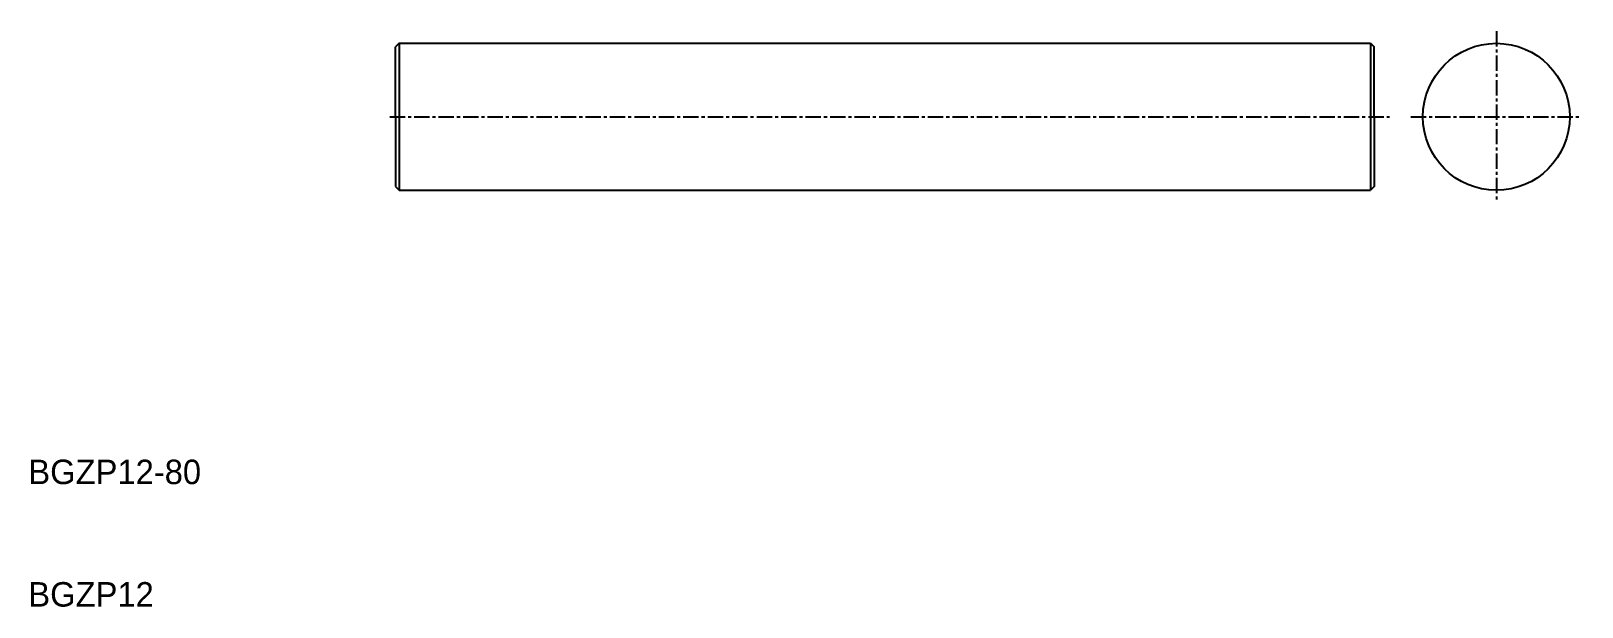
# Model space of a CAD drawing. Extents: x 10 to 137, y 10 to 57.
import ezdxf

# ---------------------------------------------------------------- set-up
doc = ezdxf.new("R2010")
doc.units = 0
doc.linetypes.add('CENTER', pattern=[2, 1.25, -0.25, 0.25, -0.25])
doc.layers.get('0').update_dxf_attribs({"linetype": 'CONTINUOUS'})
doc.layers.add('CENTER', color=1, linetype='CENTER')

msp = doc.modelspace()

# ---------------------------------------------------------------- linework, layer by layer
at = {"color": 7, "linetype": 'CONTINUOUS'}
for p, q in [((40.3, 56), (40, 55.7)), ((40.3, 56), (119.7, 56)), ((40.3, 56), (40.3, 44)), ((119.7, 56), (120, 55.7)), ((119.7, 56), (119.7, 44)), ((40, 50), (40, 55.7)), ((120, 50), (120, 55.7)), ((40, 50), (40, 44.3)), ((120, 50), (120, 44.3)), ((40, 44.3), (40.3, 44)), ((40.3, 44), (119.7, 44)), ((120, 44.3), (119.7, 44))]:
    msp.add_line(p, q, dxfattribs=at)
msp.add_circle((130, 50), 6, dxfattribs=at)
at = {"layer": 'CENTER', "color": 1, "linetype": 'CENTER'}
for p, q in [((130, 57), (130, 43)), ((39.54, 50), (121.26, 50)), ((123, 50), (137, 50))]:
    msp.add_line(p, q, dxfattribs=at)

# ---------------------------------------------------------------- texts
at = {"color": 7, "linetype": 'CONTINUOUS'}
for s, p in [('BGZP12-80', (10, 20)), ('BGZP12', (10, 10))]:
    msp.add_text(s, height=2, dxfattribs=at).set_placement(p)

doc.saveas('drawing.dxf')
